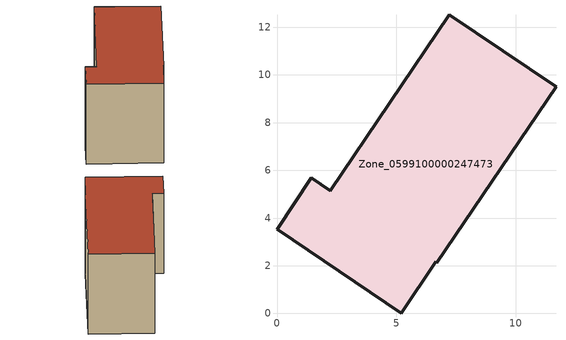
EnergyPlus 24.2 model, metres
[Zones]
Zone_0599100000247473
 floor ground (C_G): 5.2,0 0,3.53 1.44,5.69 2.23,5.15 7.22,12.53 11.69,9.51 6.7,2.12 6.65,2.16 z1.38
 wall outside (C_F): 0,3.53 5.2,0 6.65,2.16 6.7,2.12 11.69,9.51 7.22,12.53 2.23,5.15 1.44,5.69 0,3.53 z1.38:9.04
 roof outside (C_R): 7.22,12.53 2.23,5.15 1.44,5.69 0,3.53 5.2,0 6.65,2.16 6.7,2.12 11.69,9.51 z9.04
[BUILDING]
Pand.0599100000247473: North Axis=0; Terrain=City; Loads Convergence Tolerance Value=0.04; Temperature Convergence Tolerance Value=0.4; Solar Distribution=FullExterior; Maximum Number of Warmup Days=25; Minimum Number of Warmup Days=1
[Site:Location]
Rotterdam.The.Hague.AP_ZH_NLD Design_Conditions: Latitude=51.96; Longitude=4.45; Time Zone=1; Elevation=-4.5
[SITE:GROUNDTEMPERATURE:BUILDINGSURFACE]
18, 18, 18, 18, 18, 18, 18, 18, 18, 18, 18, 18
[MATERIAL] Thermal Absorptance=0.9; Solar Absorptance=0.7; Visible Absorptance=0.7
Name | Roughness | Thickness | Conductivity | Density | Specific Heat
G.TI.1975-1991 | MediumSmooth | 0.15 | 0.288461 | 540 | 1210
F.TI.1975-1991 | Rough | 0.3 | 0.230769 | 1920 | 840
R.TI.1975-1991 | MediumRough | 0.2 | 0.153846 | 1500 | 1000
[CONSTRUCTION]
C_G: G.TI.1975-1991
C_F: F.TI.1975-1991
C_R: R.TI.1975-1991
[ZONE]
Zone_0599100000247473: Type=1; Multiplier=1; Ceiling Height=Autocalculate; Volume=Autocalculate; Floor Area=autocalculate; Part of Total Floor Area=Yes
[ZONEINFILTRATION:DESIGNFLOWRATE]
Infil_Zone_0599100000247473: Zone or ZoneList or Space or SpaceList=Zone_0599100000247473; Schedule=AlwaysOn; Design Flow Rate Calculation Method=Flow/Area; Flow Rate per Floor Area=0.003; Constant Term Coefficient=1; Temperature Term Coefficient=0; Velocity Term Coefficient=0; Velocity Squared Term Coefficient=0
[HVACTEMPLATE:ZONE:IDEALLOADSAIRSYSTEM]
Zone_0599100000247473: Maximum Heating Supply Air Temperature=50; Minimum Cooling Supply Air Temperature=13; Maximum Heating Supply Air Humidity Ratio=0.0156; Minimum Cooling Supply Air Humidity Ratio=0.0077; Heating Limit=NoLimit; Cooling Limit=NoLimit; Dehumidification Control Type=ConstantSensibleHeatRatio; Cooling Sensible Heat Ratio=0.7; Dehumidification Setpoint=60; Humidification Control Type=None; Humidification Setpoint=30; Outdoor Air Method=None; Outdoor Air Flow Rate per Person=0.00944; Outdoor Air Flow Rate per Zone Floor Area=0; Outdoor Air Flow Rate per Zone=0; Demand Controlled Ventilation Type=None; Outdoor Air Economizer Type=NoEconomizer; Heat Recovery Type=None; Sensible Heat Recovery Effectiveness=0.7; Latent Heat Recovery Effectiveness=0.65
[ZONECONTROL:THERMOSTAT]
ThermostatControl_Zone_0599100000247473: Zone or ZoneList=Zone_0599100000247473; Control Type Schedule=DualSetpointControlType; Control 1=Thermostat_Zone_0599100000247473; Temperature Difference Between Cutout And Setpoint=0
[THERMOSTATSETPOINT:DUALSETPOINT]
Thermostat_Zone_0599100000247473: Heating Setpoint Temperature Schedule=HeatingSetpoint_Zone_0599100000247473; Cooling Setpoint Temperature Schedule=CoolingSetpoint_Zone_0599100000247473
[SCHEDULE:COMPACT]
HeatingSetpoint_Zone_0599100000247473: Through: 12/31, For: AllDays, Until: 24:00, 21
CoolingSetpoint_Zone_0599100000247473: Through: 12/31, For: AllDays, Until: 24:00, 24
DualSetpointControlType: Through: 12/31, For: AllDays, Until: 24:00, 4
AlwaysOn: Through: 12/31, For: AllDays, Until: 24:00, 1
